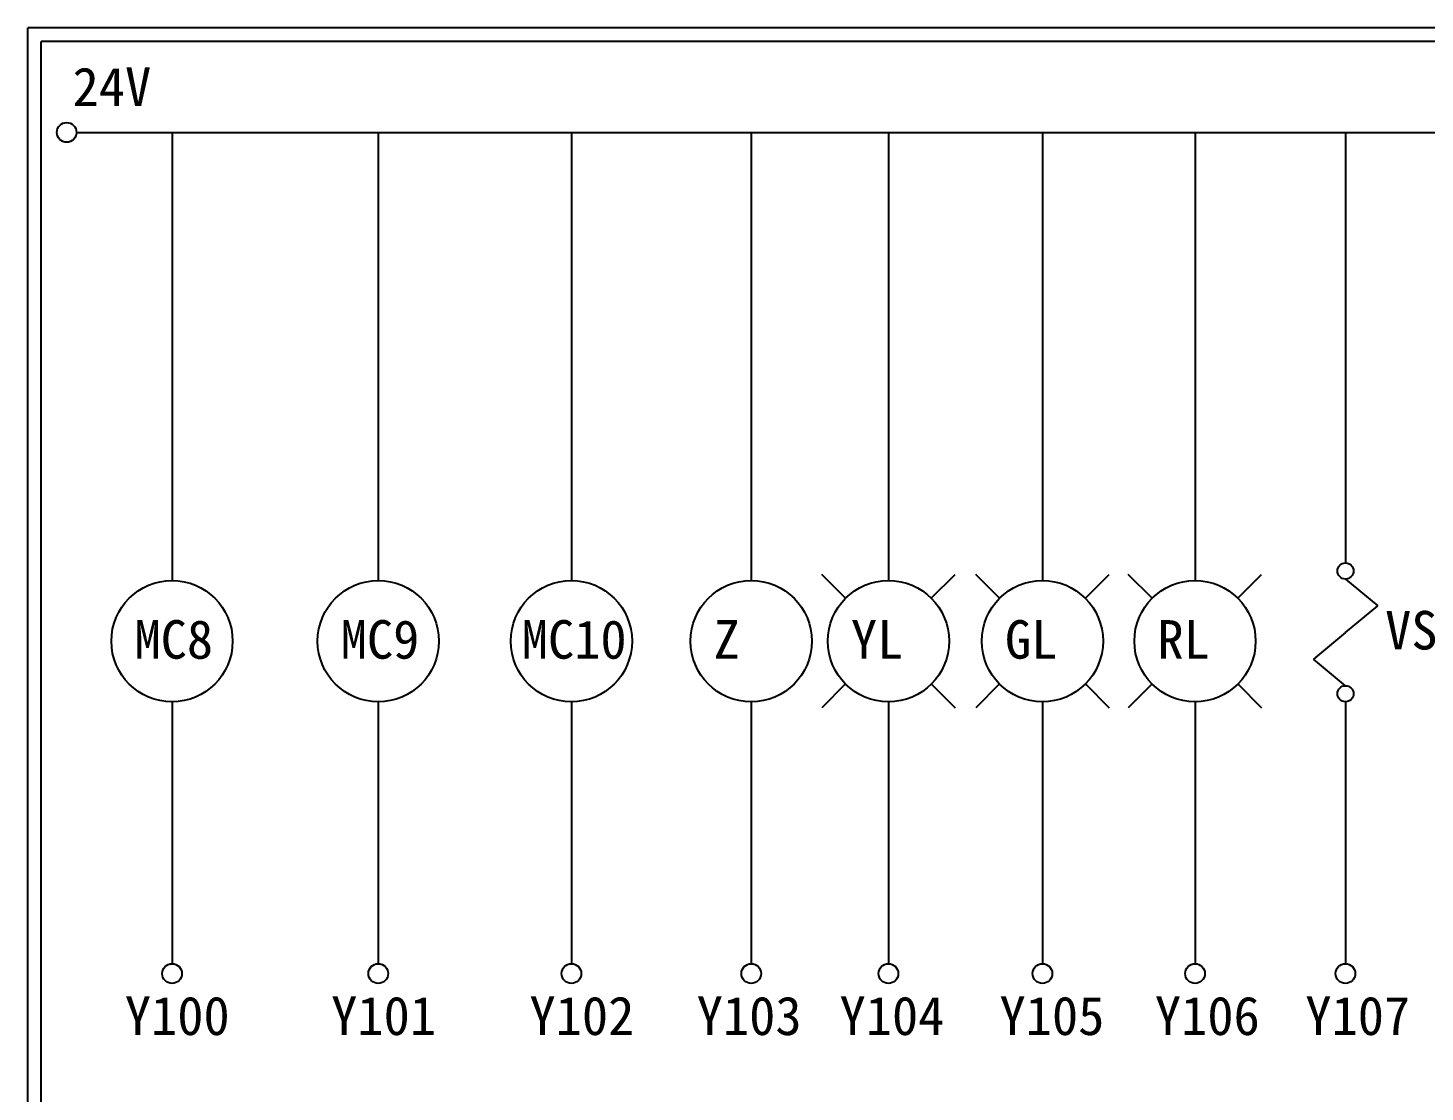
# Model space of a CAD drawing. Extents: x 926 to 1213, y 3 to 207.
# Drawn here: x 925.7 to 1056.2, y 107.6 to 207 of the extents above; entities that cross this region are included whole.
import ezdxf

# ---------------------------------------------------------------- set-up
doc = ezdxf.new("R2010")
doc.units = 0
doc.layers.add('圖框層', color=7, linetype='CONTINUOUS')
doc.layers.add('標尺寸層', color=3, linetype='CONTINUOUS')
doc.styles.add('STSL', font='KAIU.TTF')

msp = doc.modelspace()

# ---------------------------------------------------------------- linework, layer by layer
at = {"layer": '圖框層', "color": 7}
for p, q in [((1212.74, 206.97), (925.74, 206.97)), ((925.74, 3), (925.74, 206.97)), ((1211.49, 205.72), (926.99, 205.72)), ((926.99, 4.25), (926.99, 205.72))]:
    msp.add_line(p, q, dxfattribs=at)
at = {"layer": '標尺寸層', "color": 7}
for p, q in [((930.28, 197.22), (1207.88, 197.22)), ((939.2, 197.22), (939.2, 155.39)), ((958.46, 197.22), (958.46, 155.39)), ((976.5, 197.22), (976.5, 155.39)), ((993.29, 197.22), (993.29, 155.39)), ((1006.11, 197.22), (1006.11, 155.39)), ((1020.49, 197.22), (1020.49, 155.39)), ((1034.74, 197.22), (1034.74, 155.39)), ((1048.79, 197.22), (1048.79, 157.03)), ((1048.79, 155.53), (1051.8, 153.04)), ((1048.79, 150.55), (1051.8, 153.04)), ((1048.79, 150.55), (1045.79, 148.06)), ((1048.79, 145.57), (1045.79, 148.06)), ((939.2, 144.07), (939.2, 119.62)), ((958.46, 144.07), (958.46, 119.62)), ((976.5, 144.07), (976.5, 119.62)), ((993.29, 144.07), (993.29, 119.62)), ((1006.11, 144.07), (1006.11, 119.62)), ((1020.49, 144.07), (1020.49, 119.62)), ((1034.74, 144.07), (1034.74, 119.62)), ((1048.79, 144.07), (1048.79, 119.62))]:
    msp.add_line(p, q, dxfattribs=at)
at = {"layer": '標尺寸層'}
for p, q in [((1002.1, 153.73), (999.88, 155.95)), ((1010.11, 153.73), (1012.33, 155.95)), ((1016.49, 153.73), (1014.27, 155.95)), ((1024.5, 153.73), (1026.72, 155.95)), ((1030.73, 153.73), (1028.51, 155.95)), ((1038.74, 153.73), (1040.96, 155.95)), ((1002.1, 145.73), (999.88, 143.5)), ((1010.11, 145.73), (1012.33, 143.5)), ((1016.49, 145.73), (1014.27, 143.5)), ((1024.5, 145.73), (1026.72, 143.5)), ((1030.73, 145.73), (1028.51, 143.5)), ((1038.74, 145.73), (1040.96, 143.5))]:
    msp.add_line(p, q, dxfattribs=at)
at = {"layer": '標尺寸層', "color": 7}
for centre, radius in [((929.36, 197.22), 0.92), ((1048.79, 156.28), 0.751), ((939.2, 149.73), 5.66), ((958.46, 149.73), 5.66), ((976.5, 149.73), 5.66), ((993.29, 149.73), 5.66), ((1006.11, 149.73), 5.66), ((1020.49, 149.73), 5.66), ((1034.74, 149.73), 5.66), ((1048.79, 144.82), 0.751), ((939.2, 118.7), 0.92), ((958.46, 118.7), 0.92), ((976.5, 118.7), 0.92), ((993.29, 118.7), 0.92), ((1006.11, 118.7), 0.92), ((1020.49, 118.7), 0.92), ((1034.74, 118.7), 0.92), ((1048.79, 118.7), 0.92)]:
    msp.add_circle(centre, radius, dxfattribs=at)

# ---------------------------------------------------------------- texts
at = {"layer": '圖框層', "color": 4, "style": 'STSL'}
for s, p in [('24V', (929.91, 199.68)), ('MC8', (935.69, 148.09)), ('MC9', (954.95, 148.09)), ('MC10', (971.86, 148.09)), ('Z', (989.78, 148.09)), ('YL', (1002.6, 148.09)), ('GL', (1016.99, 148.09)), ('RL', (1031.23, 148.09)), ('VS56', (1052.49, 148.95)), ('Y100', (934.79, 112.96)), ('Y101', (954.06, 112.96)), ('Y102', (972.58, 112.96)), ('Y103', (988.2, 112.96)), ('Y104', (1001.54, 112.96)), ('Y105', (1016.48, 112.96)), ('Y106', (1030.99, 112.96)), ('Y107', (1045.04, 112.96))]:
    msp.add_text(s, height=3.6, dxfattribs=at).set_placement(p)

doc.saveas('drawing.dxf')
